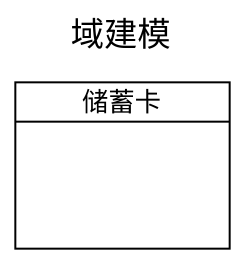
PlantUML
@startuml
title 域建模
hide circle
hide empty members
class 储蓄卡
@enduml
